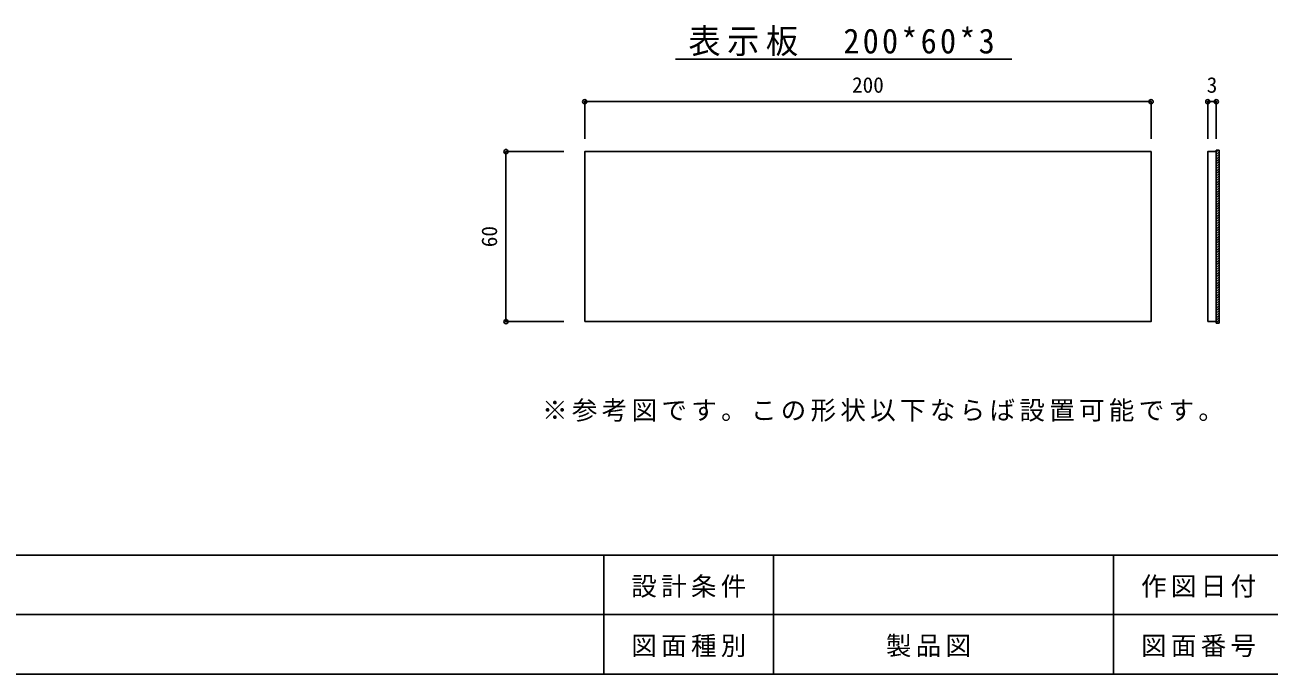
# Model space of a CAD drawing. Units: millimetres on the paper, enlarged 6 times, with parts at other scales. Extents: x -1175 to 1177, y -825 to 795.
# Drawn here: x -390 to 488, y -825 to -367 of the extents above; entities that cross this region are included whole.
import ezdxf
from ezdxf.enums import TextEntityAlignment as Align

# ---------------------------------------------------------------- set-up
doc = ezdxf.new("R2010")
doc.units = ezdxf.units.MM
doc.header["$LTSCALE"] = 6
doc.header["$PDMODE"] = 32
doc.header["$PDSIZE"] = 3
for name, color, linetype in [('0-2', 7, 'Continuous'), ('1-1', 3, 'Continuous'), ('1-2', 7, 'Continuous'), ('F-0', 2, 'Continuous')]:
    doc.layers.add(name, color=color, linetype=linetype)
doc.styles.add('ＭＳ ゴシック', font='')
doc.styles.get('ＭＳ ゴシック').set_extended_font_data('MS Gothic')

msp = doc.modelspace()

# ---------------------------------------------------------------- linework, layer by layer
at = {"layer": '1-1'}
for p, q in [((451.158, -455.389), (453.158, -455.389)), ((451.158, -577.389), (451.158, -455.389)), ((451.158, -456.767), (452.536, -455.389)), ((451.158, -458.465), (453.158, -456.465)), ((451.158, -460.162), (453.158, -458.162)), ((451.158, -461.859), (453.158, -459.859)), ((451.158, -463.556), (453.158, -461.556)), ((451.158, -465.253), (453.158, -463.253)), ((451.158, -465.253), (453.158, -463.253)), ((451.158, -466.95), (453.158, -464.95)), ((451.158, -468.647), (453.158, -466.647)), ((451.158, -470.344), (453.158, -468.344)), ((451.158, -472.041), (453.158, -470.041)), ((451.158, -473.738), (453.158, -471.738)), ((451.158, -475.435), (453.158, -473.435)), ((451.158, -477.132), (453.158, -475.132)), ((451.158, -478.829), (453.158, -476.829)), ((451.158, -480.526), (453.158, -478.526)), ((451.158, -482.223), (453.158, -480.223)), ((451.158, -482.223), (453.158, -480.223)), ((451.158, -483.92), (453.158, -481.92)), ((451.158, -485.617), (453.158, -483.617)), ((451.158, -487.315), (453.158, -485.315)), ((451.158, -489.012), (453.158, -487.012)), ((451.158, -490.709), (453.158, -488.709)), ((451.158, -492.406), (453.158, -490.406)), ((451.158, -494.103), (453.158, -492.103)), ((451.158, -495.8), (453.158, -493.8)), ((451.158, -497.497), (453.158, -495.497)), ((451.158, -499.194), (453.158, -497.194)), ((451.158, -499.194), (453.158, -497.194)), ((451.158, -500.891), (453.158, -498.891)), ((451.158, -502.588), (453.158, -500.588)), ((451.158, -504.285), (453.158, -502.285)), ((451.158, -505.982), (453.158, -503.982)), ((451.158, -507.679), (453.158, -505.679)), ((451.158, -509.376), (453.158, -507.376)), ((451.158, -511.073), (453.158, -509.073)), ((451.158, -512.77), (453.158, -510.77)), ((451.158, -514.467), (453.158, -512.467)), ((451.158, -516.164), (453.158, -514.164)), ((451.158, -516.164), (453.158, -514.164)), ((451.158, -517.862), (453.158, -515.862)), ((451.158, -519.559), (453.158, -517.559)), ((451.158, -521.256), (453.158, -519.256)), ((451.158, -522.953), (453.158, -520.953)), ((451.158, -524.65), (453.158, -522.65)), ((451.158, -526.347), (453.158, -524.347)), ((451.158, -528.044), (453.158, -526.044)), ((451.158, -529.741), (453.158, -527.741)), ((451.158, -531.438), (453.158, -529.438)), ((451.158, -533.135), (453.158, -531.135)), ((451.158, -533.135), (453.158, -531.135)), ((451.158, -534.832), (453.158, -532.832)), ((451.158, -536.529), (453.158, -534.529)), ((451.158, -538.226), (453.158, -536.226)), ((451.158, -539.923), (453.158, -537.923)), ((451.158, -541.62), (453.158, -539.62)), ((451.158, -543.317), (453.158, -541.317)), ((451.158, -545.014), (453.158, -543.014)), ((451.158, -546.711), (453.158, -544.711)), ((451.158, -548.409), (453.158, -546.409)), ((451.158, -550.106), (453.158, -548.106)), ((451.158, -550.106), (453.158, -548.106)), ((451.158, -551.803), (453.158, -549.803)), ((451.158, -553.5), (453.158, -551.5)), ((451.158, -555.197), (453.158, -553.197)), ((451.158, -556.894), (453.158, -554.894)), ((451.158, -558.591), (453.158, -556.591)), ((451.158, -560.288), (453.158, -558.288)), ((451.158, -561.985), (453.158, -559.985)), ((451.158, -563.682), (453.158, -561.682)), ((451.158, -565.379), (453.158, -563.379)), ((451.158, -567.076), (453.158, -565.076)), ((451.158, -567.076), (453.158, -565.076)), ((451.158, -568.773), (453.158, -566.773)), ((451.158, -570.47), (453.158, -568.47)), ((451.158, -572.167), (453.158, -570.167)), ((445.158, -576.389), (451.158, -576.389)), ((451.158, -573.864), (453.158, -571.864)), ((451.158, -575.561), (453.158, -573.561)), ((451.158, -577.258), (453.158, -575.258)), ((452.724, -577.389), (453.158, -576.956))]:
    msp.add_line(p, q, dxfattribs=at)
msp.add_lwpolyline([(5.158, -576.389), (405.158, -576.389), (405.158, -456.389), (5.158, -456.389)], close=True, dxfattribs=at)
for points in [[(445.158, -576.389), (445.158, -456.389), (451.158, -456.389)], [(451.158, -577.389), (453.158, -577.389), (453.158, -455.389)]]:
    msp.add_lwpolyline(points, dxfattribs=at)
at = {"layer": '1-2', "color": 2}
msp.add_line((69.3, -391.056), (306.851, -391.056), dxfattribs=at)
at = {"layer": '1-2'}
for p, q in [((5.158, -421.135), (405.158, -421.135)), ((5.158, -421.135), (5.158, -447.378)), ((405.158, -421.135), (405.158, -447.378)), ((445.158, -421.135), (451.158, -421.135)), ((445.158, -421.135), (445.158, -447.378)), ((451.158, -421.135), (451.158, -447.378)), ((-50.469, -456.389), (-50.469, -576.389)), ((-50.469, -456.389), (-9.646, -456.389)), ((-50.469, -576.389), (-9.646, -576.389))]:
    msp.add_line(p, q, dxfattribs=at)
for p in [(5.158, -421.135), (405.158, -421.135), (445.158, -421.135), (451.158, -421.135), (-50.469, -456.389), (-50.469, -576.389)]:
    msp.add_point(p, dxfattribs=at)
at = {"layer": 'F-0'}
for p, q in [((-1175.471, -741.251), (1176.529, -741.251)), ((18.529, -741.251), (18.529, -825.251)), ((138.529, -741.251), (138.529, -825.251)), ((378.529, -741.251), (378.529, -825.251)), ((-875.471, -783.251), (858.529, -783.251)), ((-1175.471, -825.251), (1176.529, -825.251))]:
    msp.add_line(p, q, dxfattribs=at)

# ---------------------------------------------------------------- texts
at = {"layer": '0-2', "insert": (-24.966, -647.098), "char_height": 13.2, "attachment_point": 7, "style": 'ＭＳ ゴシック'}
msp.add_mtext('\\T1.17;※参考図です。この形状以下ならば設置可能です。', dxfattribs=at)
at = {"layer": '1-2', "color": 4, "style": 'ＭＳ ゴシック'}
for s, p in [('200', (193.908, -418.135)), ('3', (444.408, -418.135))]:
    msp.add_text(s, height=11, dxfattribs=at).set_placement(p, align=Align.BOTTOM_LEFT)
msp.add_text('60', height=11, rotation=90, dxfattribs=at).set_placement((-53.469, -523.889), align=Align.BOTTOM_LEFT)
at = {"layer": '1-2', "insert": (78.319, -389.052), "char_height": 17.6, "attachment_point": 7, "style": 'ＭＳ ゴシック'}
msp.add_mtext('\\T1.2;\\W0.95;表示板\u3000200*60*3', dxfattribs=at)
at = {"layer": 'F-0', "color": 7, "char_height": 13.2, "attachment_point": 7, "style": 'ＭＳ ゴシック'}
for s, insert in [('\\T1.17;設計条件', (38.029, -771.251)), ('\\T1.17;作図日付', (398.029, -771.251)), ('\\T1.17;図面種別', (38.029, -813.251)), ('\\T1.17;製品図', (217.842, -813.251)), ('\\T1.17;図面番号', (398.029, -813.251))]:
    msp.add_mtext(s, dxfattribs=dict(at, insert=insert))

doc.saveas('drawing.dxf')
